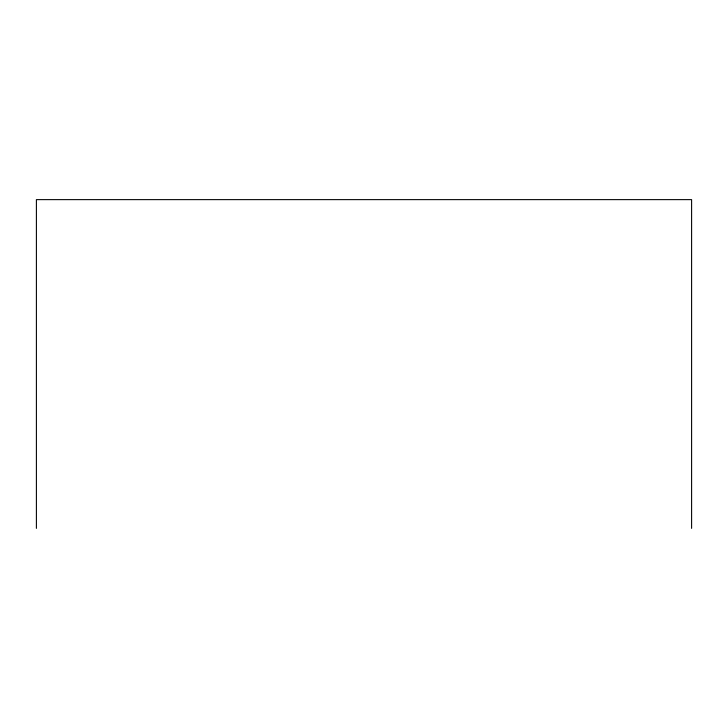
<?xml version="1.0" encoding="UTF-8"?>
<svg xmlns="http://www.w3.org/2000/svg" width="728" height="728" viewBox="0 0 728 728"><rect width="100%" height="100%" fill="white"/><g stroke="black" fill="none" stroke-linecap="round" stroke-linejoin="round"><path stroke-width="1.09" d="M691.6 528.373L691.6 199.627L36.4 199.627L36.4 528.373"/></g></svg>
